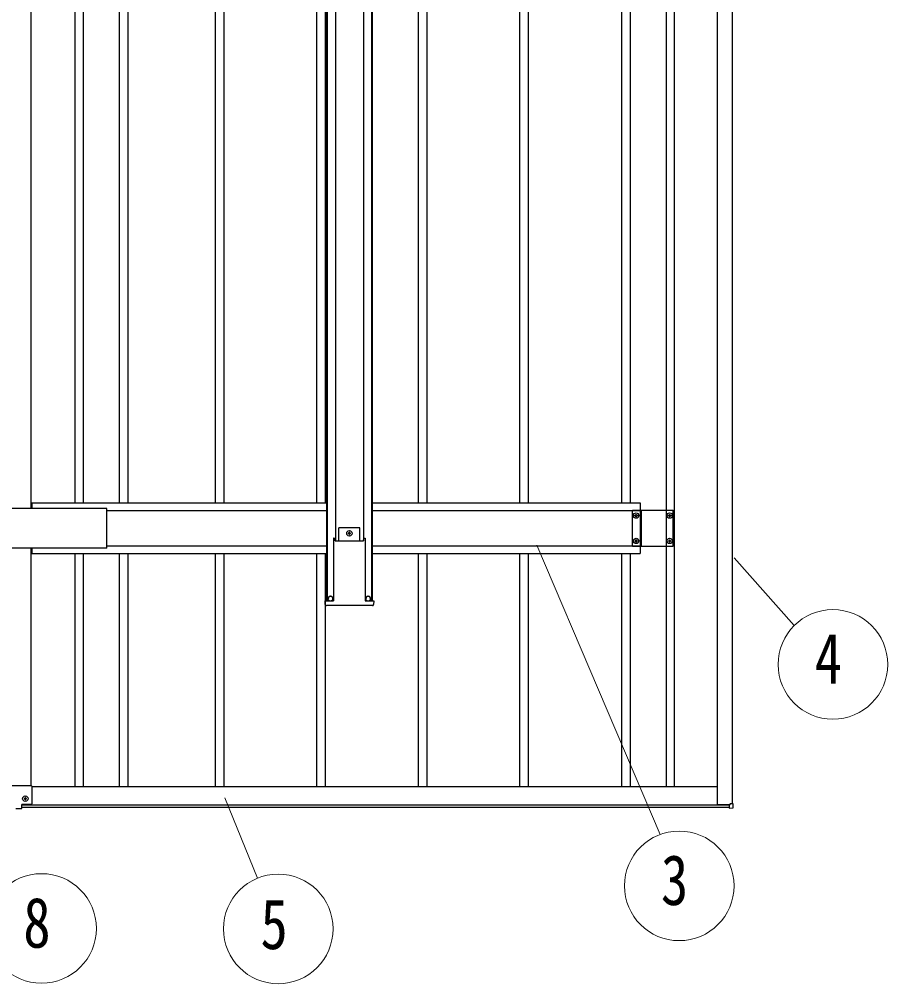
# Model space of a CAD drawing. Units: millimetres, scale not verified. Extents: x -12615 to 12615, y -8910 to 8910.
# Drawn here: x 938 to 2649, y -912 to 989 of the extents above; entities that cross this region are included whole.
import ezdxf
from ezdxf.enums import TextEntityAlignment as Align

# ---------------------------------------------------------------- set-up
doc = ezdxf.new("R2010")
doc.units = ezdxf.units.MM
doc.header["$LTSCALE"] = 50
doc.layers.add('0-4_YKK_13', color=4, linetype='Continuous')
doc.layers.add('0-5_YKK_A1', color=4, linetype='Continuous')
doc.layers.add('0-6_YKK_D', color=6, linetype='Continuous', lineweight=18)
doc.styles.add('ＭＳ ゴシック', font='')
doc.styles.get('ＭＳ ゴシック').set_extended_font_data('MS Gothic')

msp = doc.modelspace()

# ---------------------------------------------------------------- linework, layer by layer
at = {"layer": '0-4_YKK_13'}
for p, q in [((1110.14, 24.76), (610.14, 24.76)), ((1110.14, -53.24), (1110.14, 24.76)), ((1110.14, -53.24), (610.14, -53.24)), ((961.14, -521.76), (912.14, -521.76)), ((963.14, -556.76), (963.14, -523.76)), ((930.64, -566.76), (942.64, -566.76)), ((942.64, -566.76), (942.64, -558.76)), ((961.14, -558.76), (942.64, -558.76))]:
    msp.add_line(p, q, dxfattribs=at)
for centre, start, end in [((961.14, -523.76), 0, 90), ((961.14, -556.76), 270, 0)]:
    msp.add_arc(centre, 2, start, end, dxfattribs=at)
at = {"layer": '0-5_YKK_A1'}
for p, q in [((2313.14, -558.74), (2313.14, 2552.68)), ((2343.14, -557.54), (2343.14, 2551.49)), ((1543.14, 2535.86), (1543.14, -157.26)), ((1544.34, 2535.86), (1544.34, -157.26)), ((1560.64, 2536.74), (1560.64, -39.09)), ((1615.64, 2536.74), (1615.64, -39.09)), ((1631.94, 2535.86), (1631.94, -157.26)), ((1633.14, 2535.86), (1633.14, -157.26)), ((2212.14, 2518.18), (2212.14, -524.24)), ((2228.14, 2518.18), (2228.14, -524.24)), ((960.64, 1969.18), (960.64, 24.76)), ((1048.14, 35.76), (1048.14, 1958.18)), ((1064.14, 35.76), (1064.14, 1958.18)), ((1135.14, 35.76), (1135.14, 1958.18)), ((1152.14, 35.76), (1152.14, 1958.18)), ((1324.14, 35.76), (1324.14, 1958.18)), ((1341.14, 35.76), (1341.14, 1958.18)), ((1524.14, 35.76), (1524.14, 1958.18)), ((1541.14, 35.76), (1541.14, 1958.18)), ((1724.14, 35.76), (1724.14, 1958.18)), ((1741.14, 35.76), (1741.14, 1958.18)), ((1924.14, 35.76), (1924.14, 1958.18)), ((1941.14, 35.76), (1941.14, 1958.18)), ((2124.14, 1958.18), (2124.14, 35.76)), ((2141.14, 1958.18), (2141.14, 35.76)), ((962.14, 35.76), (962.14, 24.76)), ((962.14, 35.76), (1543.14, 35.76)), ((1110.14, 20.76), (1543.14, 20.76)), ((1633.14, 20.76), (2161.14, 20.76)), ((2146.14, -49.74), (2146.14, 21.26)), ((2146.14, 21.26), (2226.14, 21.26)), ((2163.64, -49.74), (2163.64, 21.26)), ((2226.14, -49.74), (2226.14, 21.26)), ((2152.66, 12.2), (2152.66, 13.16)), ((2218.66, 12.2), (2218.66, 13.16)), ((1608.64, -13.26), (1567.64, -13.26)), ((1567.64, -39.09), (1567.64, -13.26)), ((1608.64, -39.09), (1608.64, -13.26)), ((1556.89, -33.9), (1556.89, -157.11)), ((1557.25, -33.76), (1556.9, -33.76)), ((1557.25, -33.76), (1557.75, -33.76)), ((1557.75, -33.76), (1559.79, -33.76)), ((1560.1, -39.09), (1559.79, -33.76)), ((1588.62, -22.82), (1588.62, -21.86)), ((1616.49, -33.76), (1618.53, -33.76)), ((1618.53, -33.76), (1619.03, -33.76)), ((1619.03, -33.76), (1619.38, -33.76)), ((1619.39, -33.9), (1619.39, -157.11)), ((2152.66, -37.8), (2152.66, -36.84)), ((2218.66, -37.8), (2218.66, -36.84)), ((960.64, -53.24), (960.64, -521.76)), ((962.14, -53.24), (962.14, -64.24)), ((1110.14, -49.24), (1543.14, -49.24)), ((1633.14, -49.24), (2161.14, -49.24)), ((2146.14, -49.74), (2226.14, -49.74)), ((962.14, -64.24), (1543.14, -64.24)), ((1048.14, -524.24), (1048.14, -64.24)), ((1064.14, -524.24), (1064.14, -64.24)), ((1135.14, -524.24), (1135.14, -64.24)), ((1152.14, -524.24), (1152.14, -64.24)), ((1324.14, -524.24), (1324.14, -64.24)), ((1341.14, -524.24), (1341.14, -64.24)), ((1524.14, -524.24), (1524.14, -64.24)), ((1541.14, -524.24), (1541.14, -64.24)), ((1633.14, -64.24), (2161.14, -64.24)), ((1724.14, -524.24), (1724.14, -64.24)), ((1741.14, -524.24), (1741.14, -64.24)), ((1924.14, -524.24), (1924.14, -64.24)), ((1941.14, -524.24), (1941.14, -64.24)), ((2124.14, -64.24), (2124.14, -524.24)), ((2141.14, -64.24), (2141.14, -524.24)), ((1540.77, -157.26), (1555.78, -157.26)), ((1556.31, -166.76), (1542.73, -166.76)), ((1546.64, -157.26), (1546.64, -153.26)), ((1555.64, -157.26), (1555.64, -153.26)), ((1555.78, -157.26), (1556.78, -157.26)), ((1557.8, -166.76), (1556.31, -166.76)), ((1556.88, -157.26), (1556.78, -157.26)), ((1558.18, -166.76), (1557.8, -166.76)), ((1618.1, -166.76), (1558.18, -166.76)), ((1618.48, -166.76), (1618.1, -166.76)), ((1619.98, -166.76), (1618.48, -166.76)), ((1619.4, -157.26), (1619.5, -157.26)), ((1619.5, -157.26), (1620.5, -157.26)), ((1633.55, -166.76), (1619.98, -166.76)), ((1620.5, -157.26), (1635.51, -157.26)), ((1620.64, -157.26), (1620.64, -153.26)), ((1629.64, -157.26), (1629.64, -153.26)), ((1635.51, -157.26), (1636.01, -157.26)), ((1636.01, -157.26), (1635.55, -164.88)), ((2313.14, -524.24), (963.14, -524.24)), ((950.12, -545.82), (950.12, -544.86)), ((952.04, -546.78), (951.08, -546.78)), ((951.08, -547.74), (952.04, -547.74)), ((952.04, -547.74), (952.04, -546.78)), ((942.64, -559.24), (2336.64, -559.24)), ((942.64, -564.24), (2336.64, -564.24)), ((960.64, -559.24), (960.64, -558.76)), ((2313.14, -558.74), (2338.14, -558.74)), ((2336.64, -559.34), (2336.64, -565.24)), ((2336.64, -565.24), (2336.64, -565.74)), ((2336.64, -565.74), (2344.17, -565.28)), ((2336.94, -558.74), (2336.94, -559.04)), ((2337.64, -558.74), (2337.64, -559.04)), ((2338.14, -557.54), (2338.14, -558.74)), ((2338.14, -557.54), (2338.14, -558.74)), ((2338.46, -557.54), (2338.14, -557.54)), ((2344.17, -557.54), (2338.46, -557.54))]:
    msp.add_line(p, q, dxfattribs=at)
for points in [[(1633.14, 35.76), (2161.14, 35.76), (2161.14, -64.24)], [(2151.7, 10.28), (2150.74, 10.28), (2150.74, 11.24), (2151.7, 11.24)], [(2152.66, 13.16), (2153.62, 13.16), (2153.62, 12.2)], [(2153.62, 9.32), (2153.62, 8.36), (2152.66, 8.36), (2152.66, 9.32)], [(2154.58, 11.24), (2155.54, 11.24), (2155.54, 10.28), (2154.58, 10.28)], [(2217.7, 10.28), (2216.74, 10.28), (2216.74, 11.24), (2217.7, 11.24)], [(2218.66, 13.16), (2219.62, 13.16), (2219.62, 12.2)], [(2219.62, 9.32), (2219.62, 8.36), (2218.66, 8.36), (2218.66, 9.32)], [(2220.58, 11.24), (2221.54, 11.24), (2221.54, 10.28), (2220.58, 10.28)], [(1560.1, -39.09), (1616.18, -39.09), (1616.49, -33.76)], [(1586.7, -23.78), (1585.74, -23.78), (1585.74, -24.74), (1586.7, -24.74)], [(1588.62, -21.86), (1587.66, -21.86), (1587.66, -22.82)], [(1587.66, -25.7), (1587.66, -26.66), (1588.62, -26.66), (1588.62, -25.7)], [(1589.58, -24.74), (1590.54, -24.74), (1590.54, -23.78), (1589.58, -23.78)], [(2152.66, -36.84), (2153.62, -36.84), (2153.62, -37.8)], [(2218.66, -36.84), (2219.62, -36.84), (2219.62, -37.8)], [(2151.7, -39.72), (2150.74, -39.72), (2150.74, -38.76), (2151.7, -38.76)], [(2153.62, -40.68), (2153.62, -41.64), (2152.66, -41.64), (2152.66, -40.68)], [(2154.58, -38.76), (2155.54, -38.76), (2155.54, -39.72), (2154.58, -39.72)], [(2217.7, -39.72), (2216.74, -39.72), (2216.74, -38.76), (2217.7, -38.76)], [(2219.62, -40.68), (2219.62, -41.64), (2218.66, -41.64), (2218.66, -40.68)], [(2220.58, -38.76), (2221.54, -38.76), (2221.54, -39.72), (2220.58, -39.72)], [(1540.74, -164.88), (1540.27, -157.26), (1540.77, -157.26)], [(948.2, -546.78), (947.24, -546.78), (947.24, -547.74), (948.2, -547.74)], [(950.12, -544.86), (949.16, -544.86), (949.16, -545.82)], [(949.16, -548.7), (949.16, -549.66), (950.12, -549.66), (950.12, -548.7)], [(2337.84, -559.04), (2336.64, -559.04), (2336.64, -559.34)], [(2344.64, -564.78), (2344.64, -557.54), (2344.17, -557.54)]]:
    msp.add_lwpolyline(points, dxfattribs=at)
for centre, radius in [((2153.14, 10.76), 5.3), ((2219.14, 10.76), 5.3), ((1588.14, -24.26), 5.3), ((2153.14, -39.24), 5.3), ((2219.14, -39.24), 5.3), ((1551.14, -152.76), 5), ((1625.14, -152.76), 5), ((949.64, -547.26), 5.3)]:
    msp.add_circle(centre, radius, dxfattribs=at)
for centre, radius, start, end in [((2151.7, 12.2), 0.96, 270, 0), ((2151.7, 9.32), 0.96, 0, 90), ((2154.58, 12.2), 0.96, 180, 270), ((2154.58, 9.32), 0.96, 90, 180), ((2217.7, 12.2), 0.96, 270, 0), ((2217.7, 9.32), 0.96, 0, 90), ((2220.58, 12.2), 0.96, 180, 270), ((2220.58, 9.32), 0.96, 90, 180), ((1586.7, -22.82), 0.96, 270, 0), ((1586.7, -25.7), 0.96, 0, 90), ((1589.58, -22.82), 0.96, 180, 270), ((1589.58, -25.7), 0.96, 90, 180), ((2151.7, -37.8), 0.96, 270, 0), ((2154.58, -37.8), 0.96, 180, 270), ((2217.7, -37.8), 0.96, 270, 0), ((2220.58, -37.8), 0.96, 180, 270), ((2151.7, -40.68), 0.96, 0, 90), ((2154.58, -40.68), 0.96, 90, 180), ((2217.7, -40.68), 0.96, 0, 90), ((2220.58, -40.68), 0.96, 90, 180), ((1551.14, -153.26), 4.5, 90, 180), ((1551.14, -153.26), 4.5, 0, 90), ((1625.14, -153.26), 4.5, 90, 180), ((1625.14, -153.26), 4.5, 0, 90), ((1542.73, -164.76), 2, 183.5, 270), ((1633.55, -164.76), 2, 270, 356.5), ((948.2, -545.82), 0.96, 270, 0), ((948.2, -548.7), 0.96, 0, 90), ((951.08, -545.82), 0.96, 180, 270), ((951.08, -548.7), 0.96, 90, 180), ((2337.84, -558.74), 0.3, 270, 0), ((2344.14, -564.78), 0.5, 273.5, 0)]:
    msp.add_arc(centre, radius, start, end, dxfattribs=at)
for centre, major_axis, start_param, end_param in [((1556.94, -34.26), (0.031, -0.5), 3.1377656, 3.9231638), ((1619.35, -34.26), (-0.031, -0.5), 2.3600215, 3.1454197), ((1556.85, -156.76), (0.031, -0.5), 6.2793582, 7.0647564), ((1619.44, -156.76), (-0.031, -0.5), 5.5016142, 6.2870124)]:
    msp.add_ellipse(centre, major_axis=major_axis, ratio=0.061627, start_param=start_param, end_param=end_param, dxfattribs=at)
at = {"layer": '0-6_YKK_D'}
for p, q in [((1957.41, -47.8), (2200.55, -617.81)), ((2346.39, -72.59), (2464.57, -206.16)), ((1342.92, -545.59), (1407.31, -703.94))]:
    msp.add_line(p, q, dxfattribs=at)
for centre in [(2540.83, -282.64), (2238.04, -719.09), (981.61, -803.09), (1447.98, -803.98)]:
    msp.add_circle(centre, 108, dxfattribs=at)

# ---------------------------------------------------------------- texts
at = {"layer": '0-6_YKK_D', "style": 'ＭＳ ゴシック', "width": 0.8}
for s, p in [('4', (2504.83, -350.14)), ('3', (2202.04, -786.59)), ('8', (945.61, -870.59)), ('5', (1413, -873.4))]:
    msp.add_text(s, height=98.97, dxfattribs=at).set_placement(p, align=Align.BOTTOM_LEFT)

doc.saveas('drawing.dxf')
